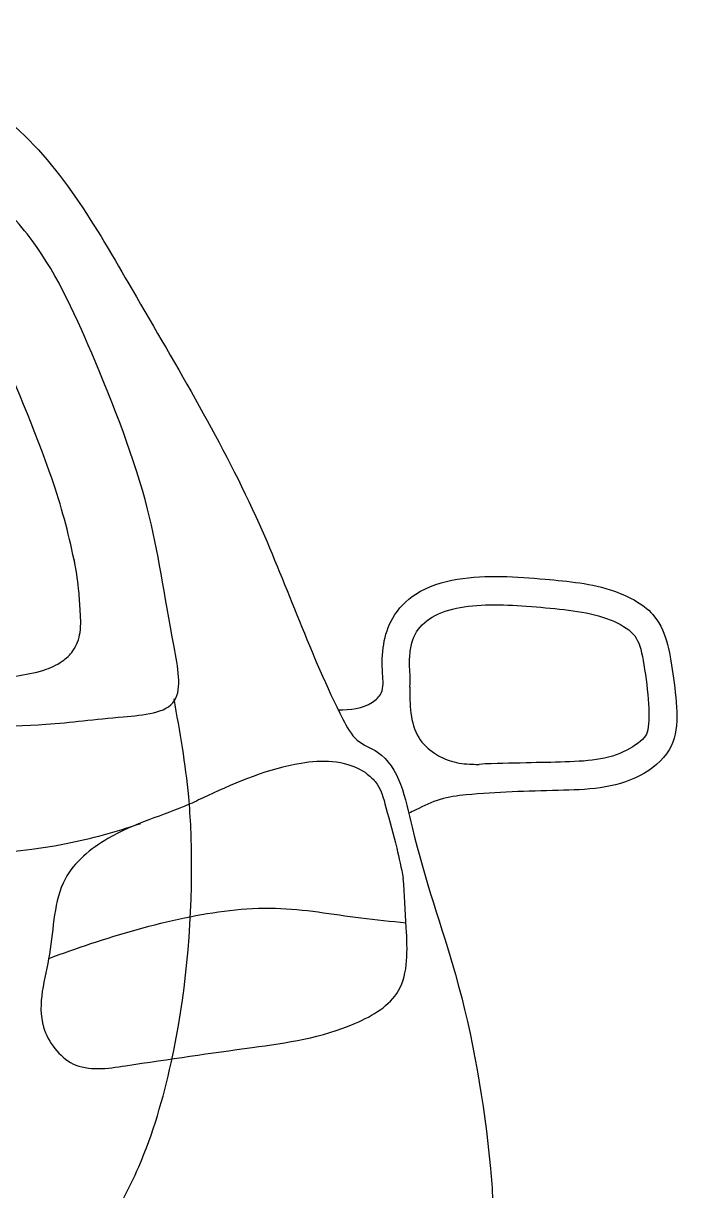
# Model space of a CAD drawing. Extents: x -11.06 to -9.03, y 5.45 to 7.1.
# Drawn here: x -9.457 to -9.025, y 6.124 to 6.891 of the extents above; entities that cross this region are included whole.
import ezdxf

# ---------------------------------------------------------------- set-up
doc = ezdxf.new("R2010")
doc.units = 0
doc.layers.add('206', color=7, linetype='CONTINUOUS')

msp = doc.modelspace()

# ---------------------------------------------------------------- linework, layer by layer
at = {"layer": '206'}
for points, knots in [([(-10.0402, 6.8897), (-9.96911, 6.89039), (-9.84864, 6.89126), (-9.68819, 6.87786), (-9.56517, 6.87943), (-9.45012, 6.83001), (-9.37968, 6.70455), (-9.30156, 6.57509), (-9.26676, 6.47115), (-9.23902, 6.41857), (-9.21067, 6.40847), (-9.19909, 6.34351), (-9.1675, 6.25941), (-9.15144, 6.16776), (-9.14646, 6.08957), (-9.15271, 6.05225), (-9.15647, 6.02885), (-9.15688, 6.0263)], [0.008634, 0.008634, 0.008634, 0.008634, 0.181303, 0.3013, 0.39993, 0.479009, 0.589575, 0.727068, 0.836337, 0.849545, 0.861929, 0.904502, 0.983167, 1.084001, 1.116534, 1.165757, 1.171776, 1.171776, 1.171776, 1.171776]), ([(-10.0402, 6.42897), (-9.99868, 6.42894), (-9.82694, 6.42884), (-9.63175, 6.43032), (-9.45134, 6.42818), (-9.39914, 6.43501), (-9.34922, 6.43839), (-9.36326, 6.50675), (-9.37213, 6.57539), (-9.40874, 6.66909), (-9.4422, 6.74268), (-9.48756, 6.78835), (-9.54425, 6.81223), (-9.635, 6.82146), (-9.76968, 6.82549), (-9.91096, 6.82933), (-10.00713, 6.8291), (-10.0402, 6.82898)], [0.004084, 0.004084, 0.004084, 0.004084, 0.104831, 0.420889, 0.488241, 0.5294, 0.557951, 0.584524, 0.656262, 0.741345, 0.811355, 0.845655, 0.891878, 0.95671, 1.066335, 1.219702, 1.300101, 1.300101, 1.300101, 1.300101]), ([(-9.4221, 6.53136), (-9.4258, 6.55028), (-9.42975, 6.56672), (-9.4463, 6.61649), (-9.46104, 6.65287), (-9.48866, 6.70948), (-9.50279, 6.7286), (-9.54063, 6.75126), (-9.56924, 6.75777), (-9.63369, 6.76409), (-9.66911, 6.76567), (-9.73858, 6.76814), (-9.77392, 6.76908), (-9.88622, 6.77203), (-9.96259, 6.77279), (-10.04001, 6.7725)], [0.6315649, 0.6315649, 0.6315649, 0.6315649, 0.6833396, 0.6833396, 0.7690032, 0.7690032, 0.8546668, 0.8546668, 0.9403304, 0.9403304, 1.0259939, 1.0259939, 1.1116575, 1.1116575, 1.300101, 1.300101, 1.300101, 1.300101]), ([(-9.52194, 6.45814), (-9.50817, 6.45786), (-9.48793, 6.45744), (-9.4619, 6.46205), (-9.44491, 6.46471), (-9.43199, 6.47049), (-9.42291, 6.47884), (-9.41839, 6.49151), (-9.41959, 6.50553), (-9.42037, 6.52148), (-9.4222, 6.53212), (-9.42329, 6.53843)], [0, 0, 0, 0, 0.0411531, 0.0605256, 0.0791382, 0.0925239, 0.1021125, 0.1146908, 0.1296375, 0.1422833, 0.1607143, 0.1607143, 0.1607143, 0.1607143]), ([(-9.24997, 6.43989), (-9.24193, 6.43982), (-9.23141, 6.44072), (-9.21956, 6.45151), (-9.22212, 6.47234), (-9.21945, 6.49729), (-9.19783, 6.51917), (-9.16225, 6.52961), (-9.11761, 6.52602), (-9.07338, 6.52212), (-9.03522, 6.50197), (-9.02969, 6.45928), (-9.02365, 6.41683), (-9.05975, 6.38815), (-9.10779, 6.38672), (-9.15144, 6.38582), (-9.18328, 6.38192), (-9.19527, 6.37586), (-9.20205, 6.37263), (-9.20355, 6.37192)], [0.0045061, 0.0045061, 0.0045061, 0.0045061, 0.0233026, 0.029801, 0.0397816, 0.0686076, 0.0859366, 0.1094381, 0.1561766, 0.1934608, 0.2185527, 0.2514799, 0.2882945, 0.3083985, 0.3527379, 0.4018288, 0.4158103, 0.4298949, 0.4339045, 0.4339045, 0.4339045, 0.4339045]), ([(-9.20293, 6.45471), (-9.2026, 6.45813), (-9.20266, 6.46111), (-9.20315, 6.46806), (-9.20321, 6.47107), (-9.20279, 6.47802), (-9.2023, 6.48115), (-9.20004, 6.48929), (-9.19757, 6.49323), (-9.18503, 6.50455), (-9.17125, 6.50774), (-9.14097, 6.50945), (-9.12395, 6.50789), (-9.09139, 6.50485), (-9.0759, 6.50207), (-9.05316, 6.48962), (-9.05127, 6.48368), (-9.04605, 6.44894), (-9.04445, 6.42991), (-9.0505, 6.41794), (-9.06348, 6.41), (-9.09167, 6.40513), (-9.10926, 6.40551), (-9.13686, 6.40463), (-9.14665, 6.40478), (-9.15733, 6.404)], [0.0344057, 0.0344057, 0.0344057, 0.0344057, 0.0383356, 0.0383356, 0.0487286, 0.0487286, 0.0591216, 0.0591216, 0.0799075, 0.0799075, 0.1212486, 0.1212486, 0.1625896, 0.1625896, 0.2039307, 0.2039307, 0.2452717, 0.2452717, 0.2866127, 0.2866127, 0.3279538, 0.3279538, 0.3692948, 0.3692948, 0.3942422, 0.3942422, 0.3942422, 0.3942422]), ([(-9.20293, 6.45471), (-9.20294, 6.44903), (-9.20294, 6.43772), (-9.1987, 6.42133), (-9.1876, 6.41113), (-9.17531, 6.40516), (-9.16499, 6.40404), (-9.15888, 6.40401), (-9.15733, 6.404)], [0, 0, 0, 0, 0.01639399, 0.03264502, 0.04685962, 0.05920219, 0.0728903, 0.07753843, 0.07753843, 0.07753843, 0.07753843]), ([(-9.40223, 6.09736), (-9.39474, 6.11123), (-9.37597, 6.14602), (-9.3525, 6.22739), (-9.34461, 6.31015), (-9.34769, 6.39046), (-9.35399, 6.42569), (-9.35782, 6.44706)], [0, 0, 0, 0, 0.045743, 0.1146878, 0.2427275, 0.2832857, 0.3457691, 0.3457691, 0.3457691, 0.3457691]), ([(-9.23166, 6.39821), (-9.23223, 6.39859), (-9.24582, 6.40705), (-9.28298, 6.40657), (-9.32007, 6.39091), (-9.36112, 6.37122), (-9.39608, 6.36225), (-9.43718, 6.32845), (-9.43646, 6.27964), (-9.45177, 6.23621), (-9.42469, 6.20058), (-9.37166, 6.20882), (-9.31137, 6.21737), (-9.24962, 6.22573), (-9.20319, 6.25301), (-9.20498, 6.29459), (-9.20648, 6.31851), (-9.20721, 6.32921)], [0.0095296, 0.0095296, 0.0095296, 0.0095296, 0.0110272, 0.0444986, 0.0970085, 0.1072292, 0.154251, 0.1850972, 0.2243518, 0.2618109, 0.2861164, 0.3141594, 0.3822664, 0.4386658, 0.466891, 0.4993028, 0.5248468, 0.5248468, 0.5248468, 0.5248468]), ([(-9.23166, 6.39821), (-9.22952, 6.3965), (-9.2226, 6.39097), (-9.21783, 6.3724), (-9.21184, 6.35155), (-9.20859, 6.33585), (-9.20721, 6.32921)], [0, 0, 0, 0, 0.00794793, 0.02576238, 0.05234905, 0.07184687, 0.07184687, 0.07184687, 0.07184687]), ([(-9.99725, 6.33793), (-9.90749, 6.33806), (-9.75825, 6.33827), (-9.56917, 6.34334), (-9.45144, 6.34426), (-9.39581, 6.35976), (-9.37971, 6.36523)], [0, 0, 0, 0, 0.218054, 0.3625377, 0.4608959, 0.5019605, 0.5019605, 0.5019605, 0.5019605]), ([(-9.44013, 6.27645), (-9.43095, 6.27982), (-9.40168, 6.29027), (-9.35252, 6.30433), (-9.2923, 6.31261), (-9.24393, 6.30372), (-9.21532, 6.30091), (-9.20539, 6.29998)], [0.016671, 0.016671, 0.016671, 0.016671, 0.0403335, 0.0918942, 0.1405967, 0.1862382, 0.2104791, 0.2104791, 0.2104791, 0.2104791])]:
    msp.add_open_spline(points, degree=3, knots=knots, dxfattribs=at)

doc.saveas('drawing.dxf')
